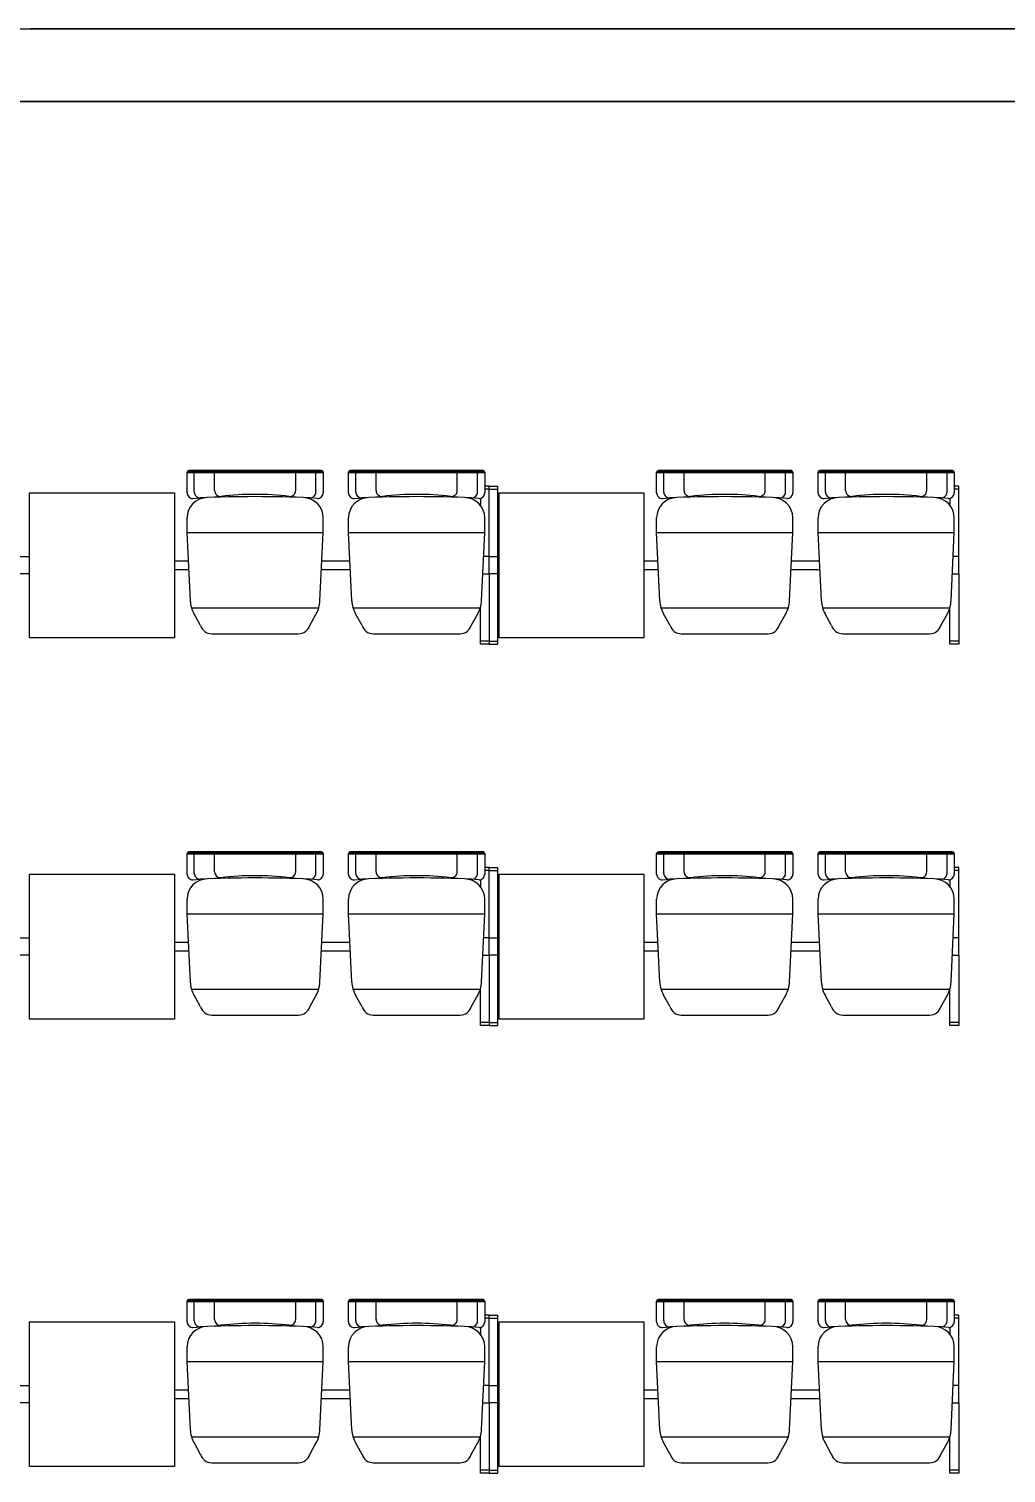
# Model space of a CAD drawing. Header units: inches. Extents: x 484217 to 497210, y -26946 to -21493.
# Drawn here: x 491539.5 to 491691.2, y -23563.4 to -23339.1 of the extents above; entities that cross this region are included whole.
import ezdxf

# ---------------------------------------------------------------- set-up
doc = ezdxf.new("R2010")
doc.units = ezdxf.units.IN
doc.header["$LTSCALE"] = 20
doc.header["$MEASUREMENT"] = 0
doc.layers.add('I-WALL-FULL', color=5, linetype='Continuous')

msp = doc.modelspace()

# ---------------------------------------------------------------- linework, layer by layer
for p, q in [((491403.04, -23339.1), (491906.67, -23339.1, 2.38)), ((491403.04, -23350.35, 6.93), (491906.67, -23350.35, 6.93))]:
    msp.add_line(p, q)
at = {"linetype": 'Continuous'}
for p, q in [((491564.01, -23411.13, 3.81), (491564.01, -23407.96, 3.81)), ((491565.13, -23411.02, 3.81), (491565.13, -23408.14, 3.81)), ((491568.28, -23410.8, 3.81), (491568.28, -23408.14, 3.81)), ((491580.88, -23410.8, 3.81), (491580.88, -23408.14, 3.81)), ((491584.03, -23411.02, 3.81), (491584.03, -23408.14, 3.81)), ((491585.16, -23407.96, 3.81), (491585.16, -23411.13, 3.81)), ((491589.08, -23411.13, 3.81), (491589.08, -23407.96, 3.81)), ((491590.21, -23411.02, 3.81), (491590.21, -23408.14, 3.81)), ((491593.36, -23410.8, 3.81), (491593.36, -23408.14, 3.81)), ((491605.96, -23410.8, 3.81), (491605.96, -23408.14, 3.81)), ((491609.11, -23411.02, 3.81), (491609.11, -23408.14, 3.81)), ((491610.23, -23407.96, 3.81), (491610.23, -23411.13, 3.81)), ((491636.91, -23411.13, 3.81), (491636.91, -23407.96, 3.81)), ((491638.03, -23411.02, 3.81), (491638.03, -23408.14, 3.81)), ((491641.18, -23410.8, 3.81), (491641.18, -23408.14, 3.81)), ((491653.78, -23410.8, 3.81), (491653.78, -23408.14, 3.81)), ((491656.93, -23411.02, 3.81), (491656.93, -23408.14, 3.81)), ((491658.06, -23407.96, 3.81), (491658.06, -23411.13, 3.81)), ((491661.98, -23411.13, 3.81), (491661.98, -23407.96, 3.81)), ((491663.11, -23411.02, 3.81), (491663.11, -23408.14, 3.81)), ((491666.26, -23410.8, 3.81), (491666.26, -23408.14, 3.81)), ((491678.86, -23410.8, 3.81), (491678.86, -23408.14, 3.81)), ((491682.01, -23411.02, 3.81), (491682.01, -23408.14, 3.81)), ((491683.13, -23407.96, 3.81), (491683.13, -23411.13, 3.81)), ((491564.93, -23412.03, 3.81), (491566.07, -23411.92, 3.81)), ((491584.24, -23412.03, 3.81), (491583.09, -23411.92, 3.81)), ((491590, -23412.03, 3.81), (491591.15, -23411.92, 3.81)), ((491609.31, -23412.03, 3.81), (491608.17, -23411.92, 3.81)), ((491637.83, -23412.03, 3.81), (491638.97, -23411.92, 3.81)), ((491657.14, -23412.03, 3.81), (491655.99, -23411.92, 3.81)), ((491662.9, -23412.03, 3.81), (491664.05, -23411.92, 3.81)), ((491682.21, -23412.03, 3.81), (491681.07, -23411.92, 3.81)), ((491564.01, -23417.29, 3.81), (491564.01, -23415.04, 3.81)), ((491585.16, -23417.29, 3.81), (491585.16, -23415.04, 3.81)), ((491589.08, -23417.29, 3.81), (491589.08, -23415.04, 3.81)), ((491610.23, -23417.29, 3.81), (491610.23, -23415.04, 3.81)), ((491636.91, -23417.29, 3.81), (491636.91, -23415.04, 3.81)), ((491658.06, -23417.29, 3.81), (491658.06, -23415.04, 3.81)), ((491661.98, -23417.29, 3.81), (491661.98, -23415.04, 3.81)), ((491683.13, -23417.29, 3.81), (491683.13, -23415.04, 3.81)), ((491564.01, -23417.29, 3.81), (491585.16, -23417.29, 3.81)), ((491564.52, -23427.93, 3.81), (491564.01, -23417.29, 3.81)), ((491584.64, -23427.93, 3.81), (491585.16, -23417.29, 3.81)), ((491589.08, -23417.29, 3.81), (491610.23, -23417.29, 3.81)), ((491589.59, -23427.93, 3.81), (491589.08, -23417.29, 3.81)), ((491609.72, -23427.93, 3.81), (491610.23, -23417.29, 3.81)), ((491636.91, -23417.29, 3.81), (491658.06, -23417.29, 3.81)), ((491637.42, -23427.93, 3.81), (491636.91, -23417.29, 3.81)), ((491657.54, -23427.93, 3.81), (491658.06, -23417.29, 3.81)), ((491661.98, -23417.29, 3.81), (491683.13, -23417.29, 3.81)), ((491662.49, -23427.93, 3.81), (491661.98, -23417.29, 3.81)), ((491682.62, -23427.93, 3.81), (491683.13, -23417.29, 3.81)), ((491564.7, -23428.99, 3.81), (491584.46, -23428.99, 3.81)), ((491566.11, -23431.74, 3.81), (491565.09, -23429.92, 3.81)), ((491583.05, -23431.74, 3.81), (491584.07, -23429.92, 3.81)), ((491589.77, -23428.99, 3.81), (491609.54, -23428.99, 3.81)), ((491591.19, -23431.74, 3.81), (491590.17, -23429.92, 3.81)), ((491608.13, -23431.74, 3.81), (491609.15, -23429.92, 3.81)), ((491637.6, -23428.99, 3.81), (491657.36, -23428.99, 3.81)), ((491639.01, -23431.74, 3.81), (491637.99, -23429.92, 3.81)), ((491655.95, -23431.74, 3.81), (491656.97, -23429.92, 3.81)), ((491662.67, -23428.99, 3.81), (491682.44, -23428.99, 3.81)), ((491664.09, -23431.74, 3.81), (491663.07, -23429.92, 3.81)), ((491681.03, -23431.74, 3.81), (491682.05, -23429.92, 3.81)), ((491567.84, -23433.04, 3.81), (491581.32, -23433.04, 3.81)), ((491592.92, -23433.04, 3.81), (491606.4, -23433.04, 3.81)), ((491640.74, -23433.04, 3.81), (491654.22, -23433.04, 3.81)), ((491665.82, -23433.04, 3.81), (491679.3, -23433.04, 3.81)), ((491564.01, -23470.34, 3.81), (491564.01, -23467.17, 3.81)), ((491565.13, -23470.24, 3.81), (491565.13, -23467.35, 3.81)), ((491568.28, -23470.01, 3.81), (491568.28, -23467.35, 3.81)), ((491580.88, -23470.01, 3.81), (491580.88, -23467.35, 3.81)), ((491584.03, -23470.24, 3.81), (491584.03, -23467.35, 3.81)), ((491585.16, -23467.17, 3.81), (491585.16, -23470.34, 3.81)), ((491589.08, -23470.34, 3.81), (491589.08, -23467.17, 3.81)), ((491590.21, -23470.24, 3.81), (491590.21, -23467.35, 3.81)), ((491593.36, -23470.01, 3.81), (491593.36, -23467.35, 3.81)), ((491605.96, -23470.01, 3.81), (491605.96, -23467.35, 3.81)), ((491609.11, -23470.24, 3.81), (491609.11, -23467.35, 3.81)), ((491610.23, -23467.17, 3.81), (491610.23, -23470.34, 3.81)), ((491636.91, -23470.34, 3.81), (491636.91, -23467.17, 3.81)), ((491638.03, -23470.24, 3.81), (491638.03, -23467.35, 3.81)), ((491641.18, -23470.01, 3.81), (491641.18, -23467.35, 3.81)), ((491653.78, -23470.01, 3.81), (491653.78, -23467.35, 3.81)), ((491656.93, -23470.24, 3.81), (491656.93, -23467.35, 3.81)), ((491658.06, -23467.17, 3.81), (491658.06, -23470.34, 3.81)), ((491661.98, -23470.34, 3.81), (491661.98, -23467.17, 3.81)), ((491663.11, -23470.24, 3.81), (491663.11, -23467.35, 3.81)), ((491666.26, -23470.01, 3.81), (491666.26, -23467.35, 3.81)), ((491678.86, -23470.01, 3.81), (491678.86, -23467.35, 3.81)), ((491682.01, -23470.24, 3.81), (491682.01, -23467.35, 3.81)), ((491683.13, -23467.17, 3.81), (491683.13, -23470.34, 3.81)), ((491564.93, -23471.24, 3.81), (491566.07, -23471.14, 3.81)), ((491584.24, -23471.24, 3.81), (491583.09, -23471.14, 3.81)), ((491590, -23471.24, 3.81), (491591.15, -23471.14, 3.81)), ((491609.31, -23471.24, 3.81), (491608.17, -23471.14, 3.81)), ((491637.83, -23471.24, 3.81), (491638.97, -23471.14, 3.81)), ((491657.14, -23471.24, 3.81), (491655.99, -23471.14, 3.81)), ((491662.9, -23471.24, 3.81), (491664.05, -23471.14, 3.81)), ((491682.21, -23471.24, 3.81), (491681.07, -23471.14, 3.81)), ((491564.01, -23476.51, 3.81), (491564.01, -23474.26, 3.81)), ((491585.16, -23476.51, 3.81), (491585.16, -23474.26, 3.81)), ((491589.08, -23476.51, 3.81), (491589.08, -23474.26, 3.81)), ((491610.23, -23476.51, 3.81), (491610.23, -23474.26, 3.81)), ((491636.91, -23476.51, 3.81), (491636.91, -23474.26, 3.81)), ((491658.06, -23476.51, 3.81), (491658.06, -23474.26, 3.81)), ((491661.98, -23476.51, 3.81), (491661.98, -23474.26, 3.81)), ((491683.13, -23476.51, 3.81), (491683.13, -23474.26, 3.81)), ((491564.01, -23476.51, 3.81), (491585.16, -23476.51, 3.81)), ((491564.52, -23487.15, 3.81), (491564.01, -23476.51, 3.81)), ((491584.64, -23487.15, 3.81), (491585.16, -23476.51, 3.81)), ((491589.08, -23476.51, 3.81), (491610.23, -23476.51, 3.81)), ((491589.59, -23487.15, 3.81), (491589.08, -23476.51, 3.81)), ((491609.72, -23487.15, 3.81), (491610.23, -23476.51, 3.81)), ((491636.91, -23476.51, 3.81), (491658.06, -23476.51, 3.81)), ((491637.42, -23487.15, 3.81), (491636.91, -23476.51, 3.81)), ((491657.54, -23487.15, 3.81), (491658.06, -23476.51, 3.81)), ((491661.98, -23476.51, 3.81), (491683.13, -23476.51, 3.81)), ((491662.49, -23487.15, 3.81), (491661.98, -23476.51, 3.81)), ((491682.62, -23487.15, 3.81), (491683.13, -23476.51, 3.81)), ((491564.7, -23488.21, 3.81), (491584.46, -23488.21, 3.81)), ((491589.77, -23488.21, 3.81), (491609.54, -23488.21, 3.81)), ((491637.6, -23488.21, 3.81), (491657.36, -23488.21, 3.81)), ((491662.67, -23488.21, 3.81), (491682.44, -23488.21, 3.81)), ((491566.11, -23490.95, 3.81), (491565.09, -23489.14, 3.81)), ((491583.05, -23490.95, 3.81), (491584.07, -23489.14, 3.81)), ((491591.19, -23490.95, 3.81), (491590.17, -23489.14, 3.81)), ((491608.13, -23490.95, 3.81), (491609.15, -23489.14, 3.81)), ((491639.01, -23490.95, 3.81), (491637.99, -23489.14, 3.81)), ((491655.95, -23490.95, 3.81), (491656.97, -23489.14, 3.81)), ((491664.09, -23490.95, 3.81), (491663.07, -23489.14, 3.81)), ((491681.03, -23490.95, 3.81), (491682.05, -23489.14, 3.81)), ((491567.84, -23492.26, 3.81), (491581.32, -23492.26, 3.81)), ((491592.92, -23492.26, 3.81), (491606.4, -23492.26, 3.81)), ((491640.74, -23492.26, 3.81), (491654.22, -23492.26, 3.81)), ((491665.82, -23492.26, 3.81), (491679.3, -23492.26, 3.81)), ((491564.01, -23539.86, 3.81), (491564.01, -23536.69, 3.81)), ((491565.13, -23539.75, 3.81), (491565.13, -23536.87, 3.81)), ((491568.28, -23539.53, 3.81), (491568.28, -23536.87, 3.81)), ((491580.88, -23539.53, 3.81), (491580.88, -23536.87, 3.81)), ((491584.03, -23539.75, 3.81), (491584.03, -23536.87, 3.81)), ((491585.16, -23536.69, 3.81), (491585.16, -23539.86, 3.81)), ((491589.08, -23539.86, 3.81), (491589.08, -23536.69, 3.81)), ((491590.21, -23539.75, 3.81), (491590.21, -23536.87, 3.81)), ((491593.36, -23539.53, 3.81), (491593.36, -23536.87, 3.81)), ((491605.96, -23539.53, 3.81), (491605.96, -23536.87, 3.81)), ((491609.11, -23539.75, 3.81), (491609.11, -23536.87, 3.81)), ((491610.23, -23536.69, 3.81), (491610.23, -23539.86, 3.81)), ((491636.91, -23539.86, 3.81), (491636.91, -23536.69, 3.81)), ((491638.03, -23539.75, 3.81), (491638.03, -23536.87, 3.81)), ((491641.18, -23539.53, 3.81), (491641.18, -23536.87, 3.81)), ((491653.78, -23539.53, 3.81), (491653.78, -23536.87, 3.81)), ((491656.93, -23539.75, 3.81), (491656.93, -23536.87, 3.81)), ((491658.06, -23536.69, 3.81), (491658.06, -23539.86, 3.81)), ((491661.98, -23539.86, 3.81), (491661.98, -23536.69, 3.81)), ((491663.11, -23539.75, 3.81), (491663.11, -23536.87, 3.81)), ((491666.26, -23539.53, 3.81), (491666.26, -23536.87, 3.81)), ((491678.86, -23539.53, 3.81), (491678.86, -23536.87, 3.81)), ((491682.01, -23539.75, 3.81), (491682.01, -23536.87, 3.81)), ((491683.13, -23536.69, 3.81), (491683.13, -23539.86, 3.81)), ((491564.93, -23540.76, 3.81), (491566.07, -23540.65, 3.81)), ((491584.24, -23540.76, 3.81), (491583.09, -23540.65, 3.81)), ((491590, -23540.76, 3.81), (491591.15, -23540.65, 3.81)), ((491609.31, -23540.76, 3.81), (491608.17, -23540.65, 3.81)), ((491637.83, -23540.76, 3.81), (491638.97, -23540.65, 3.81)), ((491657.14, -23540.76, 3.81), (491655.99, -23540.65, 3.81)), ((491662.9, -23540.76, 3.81), (491664.05, -23540.65, 3.81)), ((491682.21, -23540.76, 3.81), (491681.07, -23540.65, 3.81)), ((491564.01, -23546.02, 3.81), (491564.01, -23543.77, 3.81)), ((491585.16, -23546.02, 3.81), (491585.16, -23543.77, 3.81)), ((491589.08, -23546.02, 3.81), (491589.08, -23543.77, 3.81)), ((491610.23, -23546.02, 3.81), (491610.23, -23543.77, 3.81)), ((491636.91, -23546.02, 3.81), (491636.91, -23543.77, 3.81)), ((491658.06, -23546.02, 3.81), (491658.06, -23543.77, 3.81)), ((491661.98, -23546.02, 3.81), (491661.98, -23543.77, 3.81)), ((491683.13, -23546.02, 3.81), (491683.13, -23543.77, 3.81)), ((491564.01, -23546.02, 3.81), (491585.16, -23546.02, 3.81)), ((491564.52, -23556.66, 3.81), (491564.01, -23546.02, 3.81)), ((491584.64, -23556.66, 3.81), (491585.16, -23546.02, 3.81)), ((491589.08, -23546.02, 3.81), (491610.23, -23546.02, 3.81)), ((491589.59, -23556.66, 3.81), (491589.08, -23546.02, 3.81)), ((491609.72, -23556.66, 3.81), (491610.23, -23546.02, 3.81)), ((491636.91, -23546.02, 3.81), (491658.06, -23546.02, 3.81)), ((491637.42, -23556.66, 3.81), (491636.91, -23546.02, 3.81)), ((491657.54, -23556.66, 3.81), (491658.06, -23546.02, 3.81)), ((491661.98, -23546.02, 3.81), (491683.13, -23546.02, 3.81)), ((491662.49, -23556.66, 3.81), (491661.98, -23546.02, 3.81)), ((491682.62, -23556.66, 3.81), (491683.13, -23546.02, 3.81)), ((491564.7, -23557.72, 3.81), (491584.46, -23557.72, 3.81)), ((491589.77, -23557.72, 3.81), (491609.54, -23557.72, 3.81)), ((491637.6, -23557.72, 3.81), (491657.36, -23557.72, 3.81)), ((491662.67, -23557.72, 3.81), (491682.44, -23557.72, 3.81)), ((491566.11, -23560.47, 3.81), (491565.09, -23558.65, 3.81)), ((491583.05, -23560.47, 3.81), (491584.07, -23558.65, 3.81)), ((491591.19, -23560.47, 3.81), (491590.17, -23558.65, 3.81)), ((491608.13, -23560.47, 3.81), (491609.15, -23558.65, 3.81)), ((491639.01, -23560.47, 3.81), (491637.99, -23558.65, 3.81)), ((491655.95, -23560.47, 3.81), (491656.97, -23558.65, 3.81)), ((491664.09, -23560.47, 3.81), (491663.07, -23558.65, 3.81)), ((491681.03, -23560.47, 3.81), (491682.05, -23558.65, 3.81)), ((491567.84, -23561.77, 3.81), (491581.32, -23561.77, 3.81)), ((491592.92, -23561.77, 3.81), (491606.4, -23561.77, 3.81)), ((491640.74, -23561.77, 3.81), (491654.22, -23561.77, 3.81)), ((491665.82, -23561.77, 3.81), (491679.3, -23561.77, 3.81))]:
    msp.add_line(p, q, dxfattribs=at)
at = {"color": 7, "linetype": 'Continuous'}
for p, q in [((491584.89, -23407.69, 3.81), (491564.28, -23407.69, 3.81)), ((491609.96, -23407.69, 3.81), (491589.35, -23407.69, 3.81)), ((491657.79, -23407.69, 3.81), (491637.18, -23407.69, 3.81)), ((491682.86, -23407.69, 3.81), (491662.25, -23407.69, 3.81)), ((491538.01, -23421.04, 3.81), (491539.55, -23421.04, 3.81)), ((491562.05, -23421.72, 3.81), (491564.22, -23421.72, 3.81)), ((491584.94, -23421.72, 3.81), (491589.29, -23421.72, 3.81)), ((491610.91, -23421.04, 3.81), (491610.05, -23421.04, 3.81)), ((491610.91, -23423.74, 3.81), (491610.91, -23421.04, 3.81)), ((491610.91, -23421.04, 3.81), (491612.45, -23421.04, 3.81)), ((491610.91, -23423.74, 3.81), (491610.91, -23421.04, 3.81)), ((491634.95, -23421.72, 3.81), (491637.12, -23421.72, 3.81)), ((491657.84, -23421.72, 3.81), (491662.19, -23421.72, 3.81)), ((491683.81, -23421.04, 3.81), (491682.95, -23421.04, 3.81)), ((491683.81, -23423.74, 3.81), (491683.81, -23421.04, 3.81)), ((491539.55, -23423.74, 3.81), (491538.01, -23423.74, 3.81)), ((491561.99, -23423.07, 3.81), (491564.28, -23423.07, 3.81)), ((491584.88, -23423.07, 3.81), (491589.36, -23423.07, 3.81)), ((491609.92, -23423.74, 3.81), (491610.91, -23423.74, 3.81)), ((491612.45, -23423.74, 3.81), (491610.91, -23423.74, 3.81)), ((491634.89, -23423.07, 3.81), (491637.18, -23423.07, 3.81)), ((491657.78, -23423.07, 3.81), (491662.26, -23423.07, 3.81)), ((491682.82, -23423.74, 3.81), (491683.81, -23423.74, 3.81)), ((491584.89, -23466.9, 3.81), (491564.28, -23466.9, 3.81)), ((491609.96, -23466.9, 3.81), (491589.35, -23466.9, 3.81)), ((491657.79, -23466.9, 3.81), (491637.18, -23466.9, 3.81)), ((491682.86, -23466.9, 3.81), (491662.25, -23466.9, 3.81)), ((491538.01, -23480.26, 3.81), (491539.55, -23480.26, 3.81)), ((491561.99, -23482.28, 3.81), (491564.28, -23482.28, 3.81)), ((491562.05, -23480.93, 3.81), (491564.22, -23480.93, 3.81)), ((491584.88, -23482.28, 3.81), (491589.36, -23482.28, 3.81)), ((491584.94, -23480.93, 3.81), (491589.29, -23480.93, 3.81)), ((491610.91, -23480.26, 3.81), (491610.05, -23480.26, 3.81)), ((491610.91, -23482.96, 3.81), (491610.91, -23480.26, 3.81)), ((491610.91, -23480.26, 3.81), (491612.45, -23480.26, 3.81)), ((491610.91, -23482.96, 3.81), (491610.91, -23480.26, 3.81)), ((491634.89, -23482.28, 3.81), (491637.18, -23482.28, 3.81)), ((491634.95, -23480.93, 3.81), (491637.12, -23480.93, 3.81)), ((491657.78, -23482.28, 3.81), (491662.26, -23482.28, 3.81)), ((491657.84, -23480.93, 3.81), (491662.19, -23480.93, 3.81)), ((491683.81, -23480.26, 3.81), (491682.95, -23480.26, 3.81)), ((491683.81, -23482.96, 3.81), (491683.81, -23480.26, 3.81)), ((491539.55, -23482.96, 3.81), (491538.01, -23482.96, 3.81)), ((491609.92, -23482.96, 3.81), (491610.91, -23482.96, 3.81)), ((491612.45, -23482.96, 3.81), (491610.91, -23482.96, 3.81)), ((491682.82, -23482.96, 3.81), (491683.81, -23482.96, 3.81)), ((491584.89, -23536.42, 3.81), (491564.28, -23536.42, 3.81)), ((491609.96, -23536.42, 3.81), (491589.35, -23536.42, 3.81)), ((491657.79, -23536.42, 3.81), (491637.18, -23536.42, 3.81)), ((491682.86, -23536.42, 3.81), (491662.25, -23536.42, 3.81)), ((491538.01, -23549.77, 3.81), (491539.55, -23549.77, 3.81)), ((491561.99, -23551.8, 3.81), (491564.28, -23551.8, 3.81)), ((491562.05, -23550.45, 3.81), (491564.22, -23550.45, 3.81)), ((491584.88, -23551.8, 3.81), (491589.36, -23551.8, 3.81)), ((491584.94, -23550.45, 3.81), (491589.29, -23550.45, 3.81)), ((491610.91, -23549.77, 3.81), (491610.05, -23549.77, 3.81)), ((491610.91, -23552.47, 3.81), (491610.91, -23549.77, 3.81)), ((491610.91, -23549.77, 3.81), (491612.45, -23549.77, 3.81)), ((491610.91, -23552.47, 3.81), (491610.91, -23549.77, 3.81)), ((491634.89, -23551.8, 3.81), (491637.18, -23551.8, 3.81)), ((491634.95, -23550.45, 3.81), (491637.12, -23550.45, 3.81)), ((491657.78, -23551.8, 3.81), (491662.26, -23551.8, 3.81)), ((491657.84, -23550.45, 3.81), (491662.19, -23550.45, 3.81)), ((491683.81, -23549.77, 3.81), (491682.95, -23549.77, 3.81)), ((491683.81, -23552.47, 3.81), (491683.81, -23549.77, 3.81)), ((491539.55, -23552.47, 3.81), (491538.01, -23552.47, 3.81)), ((491609.92, -23552.47, 3.81), (491610.91, -23552.47, 3.81)), ((491612.45, -23552.47, 3.81), (491610.91, -23552.47, 3.81)), ((491682.82, -23552.47, 3.81), (491683.81, -23552.47, 3.81))]:
    msp.add_line(p, q, dxfattribs=at)
at = {"color": 7}
for p, q in [((491610.91, -23410.13, 3.81), (491610.23, -23410.13, 3.81)), ((491610.91, -23421.04, 3.81), (491610.91, -23410.13, 3.81)), ((491610.91, -23421.04, 3.81), (491610.91, -23410.13, 3.81)), ((491610.91, -23410.13, 3.81), (491612.26, -23410.13, 3.81)), ((491612.26, -23434.65, 3.81), (491612.26, -23410.13, 3.81)), ((491683.81, -23410.13, 3.81), (491683.13, -23410.13, 3.81)), ((491683.81, -23421.04, 3.81), (491683.81, -23410.13, 3.81)), ((491609.56, -23412, 3.81), (491609.56, -23413.1, 3.81)), ((491610.91, -23410.58, 3.81), (491610.23, -23410.58, 3.81)), ((491610.91, -23410.58, 3.81), (491612.26, -23410.58, 3.81)), ((491682.46, -23412, 3.81), (491682.46, -23413.1, 3.81)), ((491683.81, -23410.58, 3.81), (491683.13, -23410.58, 3.81)), ((491610.91, -23423.74, 3.81), (491610.91, -23434.65, 3.81)), ((491610.91, -23423.74, 3.81), (491610.91, -23434.65, 3.81)), ((491683.81, -23423.74, 3.81), (491683.81, -23434.65, 3.81)), ((491609.56, -23434.65, 3.81), (491609.56, -23428.94, 3.81)), ((491682.46, -23434.65, 3.81), (491682.46, -23428.94, 3.81)), ((491610.91, -23434.2, 3.81), (491609.56, -23434.2, 3.81)), ((491610.91, -23434.65, 3.81), (491609.56, -23434.65, 3.81)), ((491610.91, -23434.2, 3.81), (491612.26, -23434.2, 3.81)), ((491610.91, -23434.65, 3.81), (491612.26, -23434.65, 3.81)), ((491683.81, -23434.2, 3.81), (491682.46, -23434.2, 3.81)), ((491683.81, -23434.65, 3.81), (491682.46, -23434.65, 3.81)), ((491610.91, -23469.35, 3.81), (491610.23, -23469.35, 3.81)), ((491610.91, -23469.8, 3.81), (491610.23, -23469.8, 3.81)), ((491610.91, -23480.26, 3.81), (491610.91, -23469.35, 3.81)), ((491610.91, -23480.26, 3.81), (491610.91, -23469.35, 3.81)), ((491610.91, -23469.35, 3.81), (491612.26, -23469.35, 3.81)), ((491610.91, -23469.8, 3.81), (491612.26, -23469.8, 3.81)), ((491612.26, -23493.86, 3.81), (491612.26, -23469.35, 3.81)), ((491683.81, -23469.35, 3.81), (491683.13, -23469.35, 3.81)), ((491683.81, -23469.8, 3.81), (491683.13, -23469.8, 3.81)), ((491683.81, -23480.26, 3.81), (491683.81, -23469.35, 3.81)), ((491609.56, -23471.22, 3.81), (491609.56, -23472.31, 3.81)), ((491682.46, -23471.22, 3.81), (491682.46, -23472.31, 3.81)), ((491610.91, -23482.96, 3.81), (491610.91, -23493.86, 3.81)), ((491610.91, -23482.96, 3.81), (491610.91, -23493.86, 3.81)), ((491683.81, -23482.96, 3.81), (491683.81, -23493.86, 3.81)), ((491609.56, -23493.86, 3.81), (491609.56, -23488.15, 3.81)), ((491682.46, -23493.86, 3.81), (491682.46, -23488.15, 3.81)), ((491610.91, -23493.41, 3.81), (491609.56, -23493.41, 3.81)), ((491610.91, -23493.41, 3.81), (491612.26, -23493.41, 3.81)), ((491683.81, -23493.41, 3.81), (491682.46, -23493.41, 3.81)), ((491610.91, -23493.86, 3.81), (491609.56, -23493.86, 3.81)), ((491610.91, -23493.86, 3.81), (491612.26, -23493.86, 3.81)), ((491683.81, -23493.86, 3.81), (491682.46, -23493.86, 3.81)), ((491610.91, -23538.86, 3.81), (491610.23, -23538.86, 3.81)), ((491610.91, -23539.31, 3.81), (491610.23, -23539.31, 3.81)), ((491610.91, -23549.77, 3.81), (491610.91, -23538.86, 3.81)), ((491610.91, -23549.77, 3.81), (491610.91, -23538.86, 3.81)), ((491610.91, -23538.86, 3.81), (491612.26, -23538.86, 3.81)), ((491610.91, -23539.31, 3.81), (491612.26, -23539.31, 3.81)), ((491612.26, -23563.38, 3.81), (491612.26, -23538.86, 3.81)), ((491683.81, -23538.86, 3.81), (491683.13, -23538.86, 3.81)), ((491683.81, -23539.31, 3.81), (491683.13, -23539.31, 3.81)), ((491683.81, -23549.77, 3.81), (491683.81, -23538.86, 3.81)), ((491609.56, -23540.73, 3.81), (491609.56, -23541.83, 3.81)), ((491682.46, -23540.73, 3.81), (491682.46, -23541.83, 3.81)), ((491610.91, -23552.47, 3.81), (491610.91, -23563.38, 3.81)), ((491610.91, -23552.47, 3.81), (491610.91, -23563.38, 3.81)), ((491683.81, -23552.47, 3.81), (491683.81, -23563.38, 3.81)), ((491609.56, -23563.38, 3.81), (491609.56, -23557.67, 3.81)), ((491682.46, -23563.38, 3.81), (491682.46, -23557.67, 3.81)), ((491610.91, -23562.93, 3.81), (491609.56, -23562.93, 3.81)), ((491610.91, -23562.93, 3.81), (491612.26, -23562.93, 3.81)), ((491683.81, -23562.93, 3.81), (491682.46, -23562.93, 3.81)), ((491610.91, -23563.38, 3.81), (491609.56, -23563.38, 3.81)), ((491610.91, -23563.38, 3.81), (491612.26, -23563.38, 3.81)), ((491683.81, -23563.38, 3.81), (491682.46, -23563.38, 3.81))]:
    msp.add_line(p, q, dxfattribs=at)
at = {"color": 0, "linetype": 'Continuous'}
for p, q in [((491539.55, -23411.14, 3.81), (491562.05, -23411.14, 3.81)), ((491539.55, -23433.64, 3.81), (491539.55, -23411.14, 3.81)), ((491562.05, -23411.14, 3.81), (491562.05, -23433.64, 3.81)), ((491612.45, -23411.14, 3.81), (491634.95, -23411.14, 3.81)), ((491612.45, -23433.64, 3.81), (491612.45, -23411.14, 3.81)), ((491634.95, -23411.14, 3.81), (491634.95, -23433.64, 3.81)), ((491562.05, -23433.64, 3.81), (491539.55, -23433.64, 3.81)), ((491634.95, -23433.64, 3.81), (491612.45, -23433.64, 3.81)), ((491539.55, -23470.36, 3.81), (491562.05, -23470.36, 3.81)), ((491539.55, -23492.86, 3.81), (491539.55, -23470.36, 3.81)), ((491562.05, -23470.36, 3.81), (491562.05, -23492.86, 3.81)), ((491612.45, -23470.36, 3.81), (491634.95, -23470.36, 3.81)), ((491612.45, -23492.86, 3.81), (491612.45, -23470.36, 3.81)), ((491634.95, -23470.36, 3.81), (491634.95, -23492.86, 3.81)), ((491562.05, -23492.86, 3.81), (491539.55, -23492.86, 3.81)), ((491634.95, -23492.86, 3.81), (491612.45, -23492.86, 3.81)), ((491539.55, -23539.87, 3.81), (491562.05, -23539.87, 3.81)), ((491539.55, -23562.37, 3.81), (491539.55, -23539.87, 3.81)), ((491562.05, -23539.87, 3.81), (491562.05, -23562.37, 3.81)), ((491612.45, -23539.87, 3.81), (491634.95, -23539.87, 3.81)), ((491612.45, -23562.37, 3.81), (491612.45, -23539.87, 3.81)), ((491634.95, -23539.87, 3.81), (491634.95, -23562.37, 3.81)), ((491562.05, -23562.37, 3.81), (491539.55, -23562.37, 3.81)), ((491634.95, -23562.37, 3.81), (491612.45, -23562.37, 3.81))]:
    msp.add_line(p, q, dxfattribs=at)
at = {"color": 7, "linetype": 'Continuous', "const_width": 0.45, "elevation": 3.81}
for points in [[(491585.16, -23407.91), (491564.01, -23407.91)], [(491610.23, -23407.91), (491589.08, -23407.91)], [(491658.06, -23407.91), (491636.91, -23407.91)], [(491683.13, -23407.91), (491661.98, -23407.91)], [(491585.16, -23467.13), (491564.01, -23467.13)], [(491610.23, -23467.13), (491589.08, -23467.13)], [(491658.06, -23467.13), (491636.91, -23467.13)], [(491683.13, -23467.13), (491661.98, -23467.13)], [(491585.16, -23536.64), (491564.01, -23536.64)], [(491610.23, -23536.64), (491589.08, -23536.64)], [(491658.06, -23536.64), (491636.91, -23536.64)], [(491683.13, -23536.64), (491661.98, -23536.64)]]:
    msp.add_lwpolyline(points, dxfattribs=at)
at = {"linetype": 'Continuous'}
for centre, radius, start, end in [((491564.28, -23407.96, 3.81), 0.27, 90, 180), ((491584.89, -23407.96, 3.81), 0.27, 0, 90), ((491589.35, -23407.96, 3.81), 0.27, 90, 180), ((491609.96, -23407.96, 3.81), 0.27, 0, 90), ((491637.18, -23407.96, 3.81), 0.27, 90, 180), ((491657.79, -23407.96, 3.81), 0.27, 0, 90), ((491662.25, -23407.96, 3.81), 0.27, 90, 180), ((491682.86, -23407.96, 3.81), 0.27, 0, 90), ((491564.91, -23411.13, 3.81), 0.9, 180, 271.3354), ((491567.16, -23415.04, 3.81), 3.15, 90, 180), ((491566.03, -23411.02, 3.81), 0.9, 180, 272.4844), ((491574.58, -23608.08, 3.81), 196.34, 87.5156, 92.4844), ((491569.18, -23410.8, 3.81), 0.9, 180, 276.8576), ((491574.58, -23455.7, 3.81), 44.32, 83.1424, 96.8576), ((491579.98, -23410.8, 3.81), 0.9, 263.1424, 0), ((491582.01, -23415.04, 3.81), 3.15, 0, 90), ((491583.13, -23411.02, 3.81), 0.9, 267.5156, 0), ((491584.26, -23411.13, 3.81), 0.9, 268.6646, 0), ((491589.98, -23411.13, 3.81), 0.9, 180, 271.3354), ((491592.23, -23415.04, 3.81), 3.15, 90, 180), ((491591.11, -23411.02, 3.81), 0.9, 180, 272.4844), ((491599.66, -23608.08, 3.81), 196.34, 87.5156, 92.4844), ((491594.26, -23410.8, 3.81), 0.9, 180, 276.8576), ((491599.66, -23455.7, 3.81), 44.32, 83.1424, 96.8576), ((491605.06, -23410.8, 3.81), 0.9, 263.1424, 0), ((491607.08, -23415.04, 3.81), 3.15, 0, 90), ((491608.21, -23411.02, 3.81), 0.9, 267.5156, 0), ((491609.33, -23411.13, 3.81), 0.9, 268.6646, 0), ((491637.81, -23411.13, 3.81), 0.9, 180, 271.3354), ((491640.06, -23415.04, 3.81), 3.15, 90, 180), ((491638.93, -23411.02, 3.81), 0.9, 180, 272.4844), ((491647.48, -23608.08, 3.81), 196.34, 87.5156, 92.4844), ((491642.08, -23410.8, 3.81), 0.9, 180, 276.8576), ((491647.48, -23455.7, 3.81), 44.32, 83.1424, 96.8576), ((491652.88, -23410.8, 3.81), 0.9, 263.1424, 0), ((491654.91, -23415.04, 3.81), 3.15, 0, 90), ((491656.03, -23411.02, 3.81), 0.9, 267.5156, 0), ((491657.16, -23411.13, 3.81), 0.9, 268.6646, 0), ((491662.88, -23411.13, 3.81), 0.9, 180, 271.3354), ((491665.13, -23415.04, 3.81), 3.15, 90, 180), ((491664.01, -23411.02, 3.81), 0.9, 180, 272.4844), ((491672.56, -23608.08, 3.81), 196.34, 87.5156, 92.4844), ((491667.16, -23410.8, 3.81), 0.9, 180, 276.8576), ((491672.56, -23455.7, 3.81), 44.32, 83.1424, 96.8576), ((491677.96, -23410.8, 3.81), 0.9, 263.1424, 0), ((491679.98, -23415.04, 3.81), 3.15, 0, 90), ((491681.11, -23411.02, 3.81), 0.9, 267.5156, 0), ((491682.23, -23411.13, 3.81), 0.9, 268.6646, 0), ((491569.01, -23427.72, 3.81), 4.5, 182.7525, 209.356), ((491580.15, -23427.72, 3.81), 4.5, 330.644, 357.2475), ((491594.09, -23427.72, 3.81), 4.5, 182.7525, 209.356), ((491605.23, -23427.72, 3.81), 4.5, 330.644, 357.2475), ((491641.91, -23427.72, 3.81), 4.5, 182.7525, 209.356), ((491653.05, -23427.72, 3.81), 4.5, 330.644, 357.2475), ((491666.99, -23427.72, 3.81), 4.5, 182.7525, 209.356), ((491678.13, -23427.72, 3.81), 4.5, 330.644, 357.2475), ((491567.84, -23431.24, 3.81), 1.8, 195.8192, 270), ((491581.32, -23431.24, 3.81), 1.8, 270, 344.1808), ((491592.92, -23431.24, 3.81), 1.8, 195.8192, 270), ((491606.4, -23431.24, 3.81), 1.8, 270, 344.1808), ((491640.74, -23431.24, 3.81), 1.8, 195.8192, 270), ((491654.22, -23431.24, 3.81), 1.8, 270, 344.1808), ((491665.82, -23431.24, 3.81), 1.8, 195.8192, 270), ((491679.3, -23431.24, 3.81), 1.8, 270, 344.1808), ((491564.28, -23467.17, 3.81), 0.27, 90, 180), ((491584.89, -23467.17, 3.81), 0.27, 0, 90), ((491589.35, -23467.17, 3.81), 0.27, 90, 180), ((491609.96, -23467.17, 3.81), 0.27, 0, 90), ((491637.18, -23467.17, 3.81), 0.27, 90, 180), ((491657.79, -23467.17, 3.81), 0.27, 0, 90), ((491662.25, -23467.17, 3.81), 0.27, 90, 180), ((491682.86, -23467.17, 3.81), 0.27, 0, 90), ((491564.91, -23470.34, 3.81), 0.9, 180, 271.3354), ((491566.03, -23470.24, 3.81), 0.9, 180, 272.4844), ((491574.58, -23667.29, 3.81), 196.34, 87.5156, 92.4844), ((491569.18, -23470.01, 3.81), 0.9, 180, 276.8576), ((491574.58, -23514.92, 3.81), 44.32, 83.1424, 96.8576), ((491579.98, -23470.01, 3.81), 0.9, 263.1424, 0), ((491583.13, -23470.24, 3.81), 0.9, 267.5156, 0), ((491584.26, -23470.34, 3.81), 0.9, 268.6646, 0), ((491589.98, -23470.34, 3.81), 0.9, 180, 271.3354), ((491591.11, -23470.24, 3.81), 0.9, 180, 272.4844), ((491599.66, -23667.29, 3.81), 196.34, 87.5156, 92.4844), ((491594.26, -23470.01, 3.81), 0.9, 180, 276.8576), ((491599.66, -23514.92, 3.81), 44.32, 83.1424, 96.8576), ((491605.06, -23470.01, 3.81), 0.9, 263.1424, 0), ((491608.21, -23470.24, 3.81), 0.9, 267.5156, 0), ((491609.33, -23470.34, 3.81), 0.9, 268.6646, 0), ((491637.81, -23470.34, 3.81), 0.9, 180, 271.3354), ((491638.93, -23470.24, 3.81), 0.9, 180, 272.4844), ((491647.48, -23667.29, 3.81), 196.34, 87.5156, 92.4844), ((491642.08, -23470.01, 3.81), 0.9, 180, 276.8576), ((491647.48, -23514.92, 3.81), 44.32, 83.1424, 96.8576), ((491652.88, -23470.01, 3.81), 0.9, 263.1424, 0), ((491656.03, -23470.24, 3.81), 0.9, 267.5156, 0), ((491657.16, -23470.34, 3.81), 0.9, 268.6646, 0), ((491662.88, -23470.34, 3.81), 0.9, 180, 271.3354), ((491664.01, -23470.24, 3.81), 0.9, 180, 272.4844), ((491672.56, -23667.29, 3.81), 196.34, 87.5156, 92.4844), ((491667.16, -23470.01, 3.81), 0.9, 180, 276.8576), ((491672.56, -23514.92, 3.81), 44.32, 83.1424, 96.8576), ((491677.96, -23470.01, 3.81), 0.9, 263.1424, 0), ((491681.11, -23470.24, 3.81), 0.9, 267.5156, 0), ((491682.23, -23470.34, 3.81), 0.9, 268.6646, 0), ((491567.16, -23474.26, 3.81), 3.15, 90, 180), ((491582.01, -23474.26, 3.81), 3.15, 0, 90), ((491592.23, -23474.26, 3.81), 3.15, 90, 180), ((491607.08, -23474.26, 3.81), 3.15, 0, 90), ((491640.06, -23474.26, 3.81), 3.15, 90, 180), ((491654.91, -23474.26, 3.81), 3.15, 0, 90), ((491665.13, -23474.26, 3.81), 3.15, 90, 180), ((491679.98, -23474.26, 3.81), 3.15, 0, 90), ((491569.01, -23486.93, 3.81), 4.5, 182.7525, 209.356), ((491580.15, -23486.93, 3.81), 4.5, 330.644, 357.2475), ((491594.09, -23486.93, 3.81), 4.5, 182.7525, 209.356), ((491605.23, -23486.93, 3.81), 4.5, 330.644, 357.2475), ((491641.91, -23486.93, 3.81), 4.5, 182.7525, 209.356), ((491653.05, -23486.93, 3.81), 4.5, 330.644, 357.2475), ((491666.99, -23486.93, 3.81), 4.5, 182.7525, 209.356), ((491678.13, -23486.93, 3.81), 4.5, 330.644, 357.2475), ((491567.84, -23490.46, 3.81), 1.8, 195.8192, 270), ((491581.32, -23490.46, 3.81), 1.8, 270, 344.1808), ((491592.92, -23490.46, 3.81), 1.8, 195.8192, 270), ((491606.4, -23490.46, 3.81), 1.8, 270, 344.1808), ((491640.74, -23490.46, 3.81), 1.8, 195.8192, 270), ((491654.22, -23490.46, 3.81), 1.8, 270, 344.1808), ((491665.82, -23490.46, 3.81), 1.8, 195.8192, 270), ((491679.3, -23490.46, 3.81), 1.8, 270, 344.1808), ((491564.28, -23536.69, 3.81), 0.27, 90, 180), ((491584.89, -23536.69, 3.81), 0.27, 0, 90), ((491589.35, -23536.69, 3.81), 0.27, 90, 180), ((491609.96, -23536.69, 3.81), 0.27, 0, 90), ((491637.18, -23536.69, 3.81), 0.27, 90, 180), ((491657.79, -23536.69, 3.81), 0.27, 0, 90), ((491662.25, -23536.69, 3.81), 0.27, 90, 180), ((491682.86, -23536.69, 3.81), 0.27, 0, 90), ((491564.91, -23539.86, 3.81), 0.9, 180, 271.3354), ((491566.03, -23539.75, 3.81), 0.9, 180, 272.4844), ((491574.58, -23736.81, 3.81), 196.34, 87.5156, 92.4844), ((491569.18, -23539.53, 3.81), 0.9, 180, 276.8576), ((491574.58, -23584.43, 3.81), 44.32, 83.1424, 96.8576), ((491579.98, -23539.53, 3.81), 0.9, 263.1424, 0), ((491583.13, -23539.75, 3.81), 0.9, 267.5156, 0), ((491584.26, -23539.86, 3.81), 0.9, 268.6646, 0), ((491589.98, -23539.86, 3.81), 0.9, 180, 271.3354), ((491591.11, -23539.75, 3.81), 0.9, 180, 272.4844), ((491599.66, -23736.81, 3.81), 196.34, 87.5156, 92.4844), ((491594.26, -23539.53, 3.81), 0.9, 180, 276.8576), ((491599.66, -23584.43, 3.81), 44.32, 83.1424, 96.8576), ((491605.06, -23539.53, 3.81), 0.9, 263.1424, 0), ((491608.21, -23539.75, 3.81), 0.9, 267.5156, 0), ((491609.33, -23539.86, 3.81), 0.9, 268.6646, 0), ((491637.81, -23539.86, 3.81), 0.9, 180, 271.3354), ((491638.93, -23539.75, 3.81), 0.9, 180, 272.4844), ((491647.48, -23736.81, 3.81), 196.34, 87.5156, 92.4844), ((491642.08, -23539.53, 3.81), 0.9, 180, 276.8576), ((491647.48, -23584.43, 3.81), 44.32, 83.1424, 96.8576), ((491652.88, -23539.53, 3.81), 0.9, 263.1424, 0), ((491656.03, -23539.75, 3.81), 0.9, 267.5156, 0), ((491657.16, -23539.86, 3.81), 0.9, 268.6646, 0), ((491662.88, -23539.86, 3.81), 0.9, 180, 271.3354), ((491664.01, -23539.75, 3.81), 0.9, 180, 272.4844), ((491672.56, -23736.81, 3.81), 196.34, 87.5156, 92.4844), ((491667.16, -23539.53, 3.81), 0.9, 180, 276.8576), ((491672.56, -23584.43, 3.81), 44.32, 83.1424, 96.8576), ((491677.96, -23539.53, 3.81), 0.9, 263.1424, 0), ((491681.11, -23539.75, 3.81), 0.9, 267.5156, 0), ((491682.23, -23539.86, 3.81), 0.9, 268.6646, 0), ((491567.16, -23543.77, 3.81), 3.15, 90, 180), ((491582.01, -23543.77, 3.81), 3.15, 0, 90), ((491592.23, -23543.77, 3.81), 3.15, 90, 180), ((491607.08, -23543.77, 3.81), 3.15, 0, 90), ((491640.06, -23543.77, 3.81), 3.15, 90, 180), ((491654.91, -23543.77, 3.81), 3.15, 0, 90), ((491665.13, -23543.77, 3.81), 3.15, 90, 180), ((491679.98, -23543.77, 3.81), 3.15, 0, 90), ((491569.01, -23556.45, 3.81), 4.5, 182.7525, 209.356), ((491580.15, -23556.45, 3.81), 4.5, 330.644, 357.2475), ((491594.09, -23556.45, 3.81), 4.5, 182.7525, 209.356), ((491605.23, -23556.45, 3.81), 4.5, 330.644, 357.2475), ((491641.91, -23556.45, 3.81), 4.5, 182.7525, 209.356), ((491653.05, -23556.45, 3.81), 4.5, 330.644, 357.2475), ((491666.99, -23556.45, 3.81), 4.5, 182.7525, 209.356), ((491678.13, -23556.45, 3.81), 4.5, 330.644, 357.2475), ((491567.84, -23559.97, 3.81), 1.8, 195.8192, 270), ((491581.32, -23559.97, 3.81), 1.8, 270, 344.1808), ((491592.92, -23559.97, 3.81), 1.8, 195.8192, 270), ((491606.4, -23559.97, 3.81), 1.8, 270, 344.1808), ((491640.74, -23559.97, 3.81), 1.8, 195.8192, 270), ((491654.22, -23559.97, 3.81), 1.8, 270, 344.1808), ((491665.82, -23559.97, 3.81), 1.8, 195.8192, 270), ((491679.3, -23559.97, 3.81), 1.8, 270, 344.1808)]:
    msp.add_arc(centre, radius, start, end, dxfattribs=at)
at = {"layer": 'I-WALL-FULL'}
for p, q in [((491906.67, -23339.1, 6.93), (491539.65, -23339.1, 6.93)), ((491910.53, -23350.35, 6.93), (491403.04, -23350.35, 6.93))]:
    msp.add_line(p, q, dxfattribs=at)

doc.saveas('drawing.dxf')
